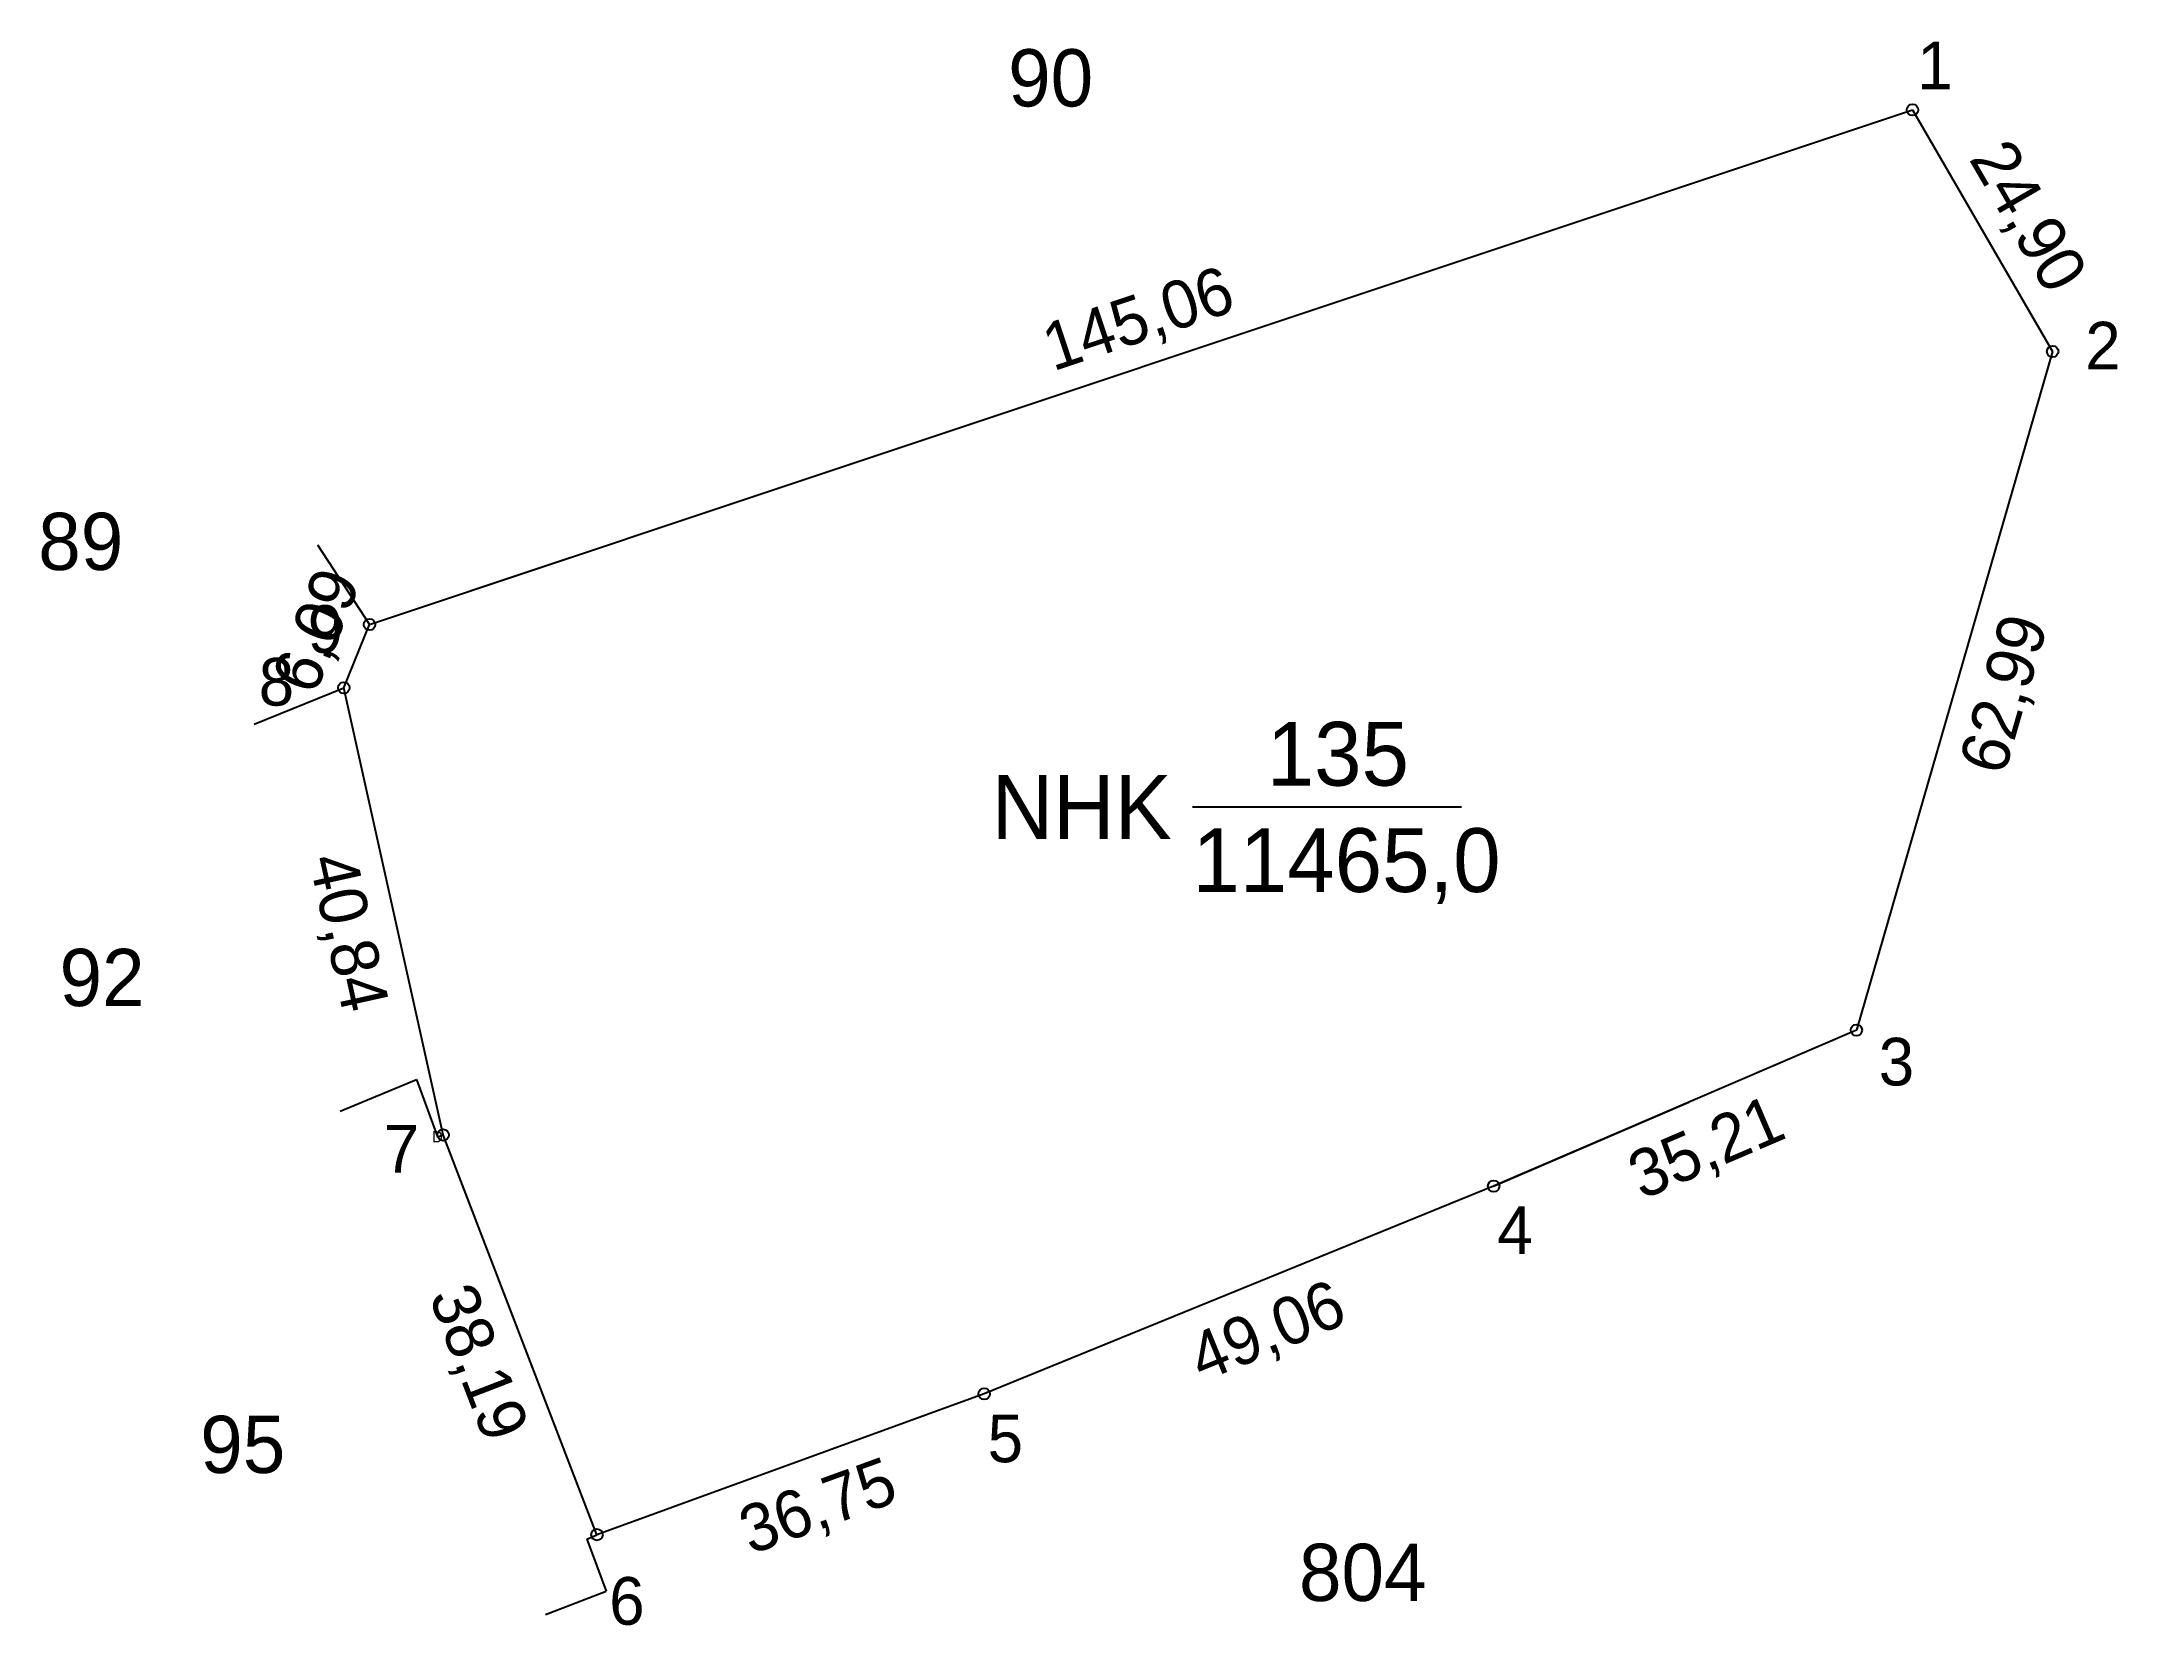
# Model space of a CAD drawing. Extents: x 548415 to 548600, y 1822274 to 1822415.
import ezdxf

# ---------------------------------------------------------------- set-up
doc = ezdxf.new("R2010")
doc.units = 0
for name, color, linetype in [('Level 10', 7, 'Continuous'), ('Level 17', 7, 'Continuous'), ('Level 3', 7, 'Continuous'), ('Level 42', 7, 'Continuous'), ('Level 43', 7, 'Continuous'), ('Level 44', 7, 'Continuous'), ('Level 45', 7, 'Continuous'), ('Level 46', 7, 'Continuous')]:
    doc.layers.add(name, color=color, linetype=linetype)

msp = doc.modelspace()

# ---------------------------------------------------------------- linework, layer by layer
at = {"layer": 'Level 10'}
for p, q in [((548443.92, 1822363.18), (548581.53, 1822409.06)), ((548581.53, 1822409.06), (548594.03, 1822387.53)), ((548594.03, 1822387.53), (548576.53, 1822327.02)), ((548441.63, 1822357.54), (548443.92, 1822363.18)), ((548450.49, 1822317.67), (548441.63, 1822357.54)), ((548576.53, 1822327.02), (548544.18, 1822313.11)), ((548464.21, 1822282.03), (548450.49, 1822317.67)), ((548544.18, 1822313.11), (548498.75, 1822294.58)), ((548498.75, 1822294.58), (548464.21, 1822282.03))]:
    msp.add_line(p, q, dxfattribs=at)
at = {"layer": 'Level 17'}
for centre in [(548581.53, 1822409.06), (548594.03, 1822387.53), (548443.92, 1822363.18), (548441.63, 1822357.54), (548576.53, 1822327.02), (548450.49, 1822317.67), (548544.18, 1822313.11), (548498.75, 1822294.58), (548464.21, 1822282.03)]:
    msp.add_circle(centre, 0.51, dxfattribs=at)
at = {"layer": 'Level 44'}
for p, q in [((548439.29, 1822370.27), (548443.92, 1822363.18)), ((548443.92, 1822363.18), (548461.9, 1822369.18)), ((548433.65, 1822354.29), (548441.63, 1822357.54)), ((548441.32, 1822319.78), (548448.11, 1822322.61)), ((548448.11, 1822322.61), (548450, 1822317.51)), ((548544.18, 1822313.11), (548561.6, 1822320.6)), ((548450, 1822317.51), (548450.49, 1822317.67)), ((548463.32, 1822281.63), (548464.21, 1822282.03)), ((548463.32, 1822281.63), (548465.04, 1822277)), ((548459.61, 1822274.92), (548465.04, 1822277))]:
    msp.add_line(p, q, dxfattribs=at)
at = {"layer": 'Level 45'}
msp.add_line((548517.31, 1822346.92), (548541.31, 1822346.92), dxfattribs=at)

# ---------------------------------------------------------------- texts
at = {"layer": 'Level 3'}
msp.add_text('D', height=1, dxfattribs=at).set_placement((548449.5, 1822317.01))
at = {"layer": 'Level 42'}
for s, rotation, p in [('24,90', 300.1285, (548586.51, 1822404.71)), ('145,06', 18.4384, (548504.88, 1822385.74)), ('6,09', 67.9015, (548439.02, 1822356.75)), ('62,99', 73.8772, (548589.69, 1822349.6)), ('40,84', 282.5288, (548438.5, 1822342.26)), ('35,21', 23.2576, (548557.41, 1822311.86)), ('38,19', 291.0547, (548449.19, 1822303.3)), ('49,06', 22.1896, (548518.16, 1822295.61)), ('36,75', 19.9685, (548477.92, 1822280.23))]:
    msp.add_text(s, height=4.249, rotation=rotation, dxfattribs=at).set_placement(p)
at = {"layer": 'Level 43'}
for s, p in [('1', (548581.96, 1822410.91)), ('2', (548596.94, 1822385.92)), ('9', (548438.41, 1822360.65)), ('8', (548434.04, 1822355.95)), ('3', (548578.52, 1822322.08)), ('7', (548445.19, 1822314.32)), ('4', (548544.51, 1822307.07)), ('5', (548499.05, 1822288.49)), ('6', (548465.3, 1822274))]:
    msp.add_text(s, height=4.25, dxfattribs=at).set_placement(p)
at = {"layer": 'Level 45'}
for s, p in [('135', (548523.94, 1822348.81)), ('NHK', (548499.4, 1822344.07)), ('11465,0', (548517.31, 1822339.33))]:
    msp.add_text(s, height=5.687, dxfattribs=at).set_placement(p)
at = {"layer": 'Level 46'}
for s, p in [('90', (548500.88, 1822409.37)), ('89', (548414.38, 1822368.04)), ('92', (548416.28, 1822329.16)), ('95', (548428.83, 1822287.53)), ('804', (548526.82, 1822276.12))]:
    msp.add_text(s, height=5.099, dxfattribs=at).set_placement(p)

doc.saveas('drawing.dxf')
